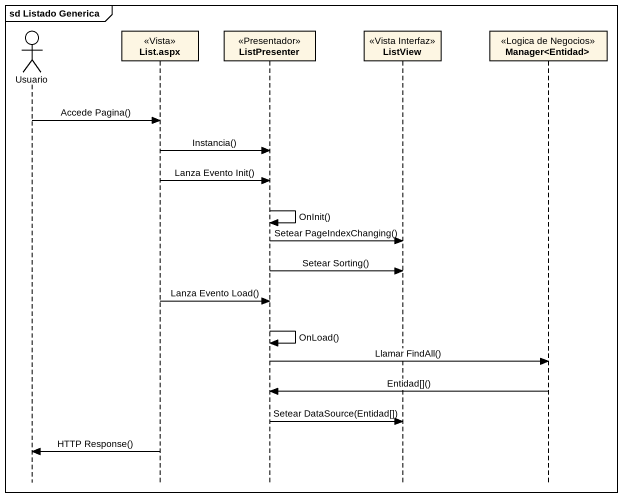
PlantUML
@startuml
mainframe sd Listado Generica
hide footbox
actor Usuario
participant "List.aspx" as List_aspx <<Vista>>
participant ListPresenter <<Presentador>>
participant ListView <<Vista Interfaz>>
participant "Manager<Entidad>" as Manager_Entidad <<Logica de Negocios>>

Usuario -> List_aspx : Accede Pagina()
List_aspx -> ListPresenter : Instancia()
List_aspx -> ListPresenter : Lanza Evento Init()
ListPresenter -> ListPresenter : OnInit()
ListPresenter -> ListView : Setear PageIndexChanging()
ListPresenter -> ListView : Setear Sorting()
List_aspx -> ListPresenter : Lanza Evento Load()
ListPresenter -> ListPresenter : OnLoad()
ListPresenter -> Manager_Entidad : Llamar FindAll()
Manager_Entidad -> ListPresenter : Entidad[]()
ListPresenter -> ListView : Setear DataSource(Entidad[])
List_aspx -> Usuario : HTTP Response()
@enduml
